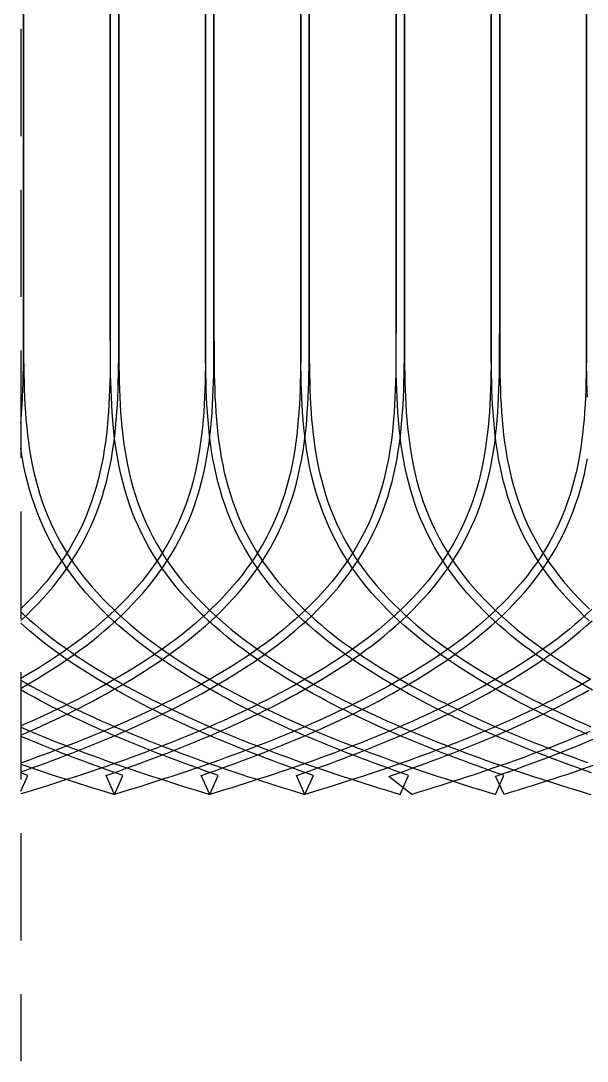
# Model space of a CAD drawing. Header units: metres. Extents: x -2 to 44.3, y -14 to 11.
# Drawn here: x 28.25 to 31.61, y -1.58 to 4.58 of the extents above; entities that cross this region are included whole.
import ezdxf

# ---------------------------------------------------------------- set-up
doc = ezdxf.new("R2010")
doc.units = ezdxf.units.M
doc.header["$LTSCALE"] = 0.05
doc.linetypes.add('DASHED', pattern=[19.05, 12.7, -6.35])
doc.layers.get('0').update_dxf_attribs({"linetype": 'DASHED'})
for name, color, linetype in [('back-layer2', 7, 'Continuous'), ('back-layer3', 7, 'Continuous'), ('front-layer2', 7, 'Continuous')]:
    doc.layers.add(name, color=color, linetype=linetype)

msp = doc.modelspace()

# ---------------------------------------------------------------- linework, layer by layer
msp.add_line((28.2508, 9.2951), (28.2508, -1.58))
msp.add_line((28.2508, 9.2951), (28.2508, -1.58))
at = {"layer": 'back-layer2', "color": 3}
for points in [[(28.2508, 2.1975), (28.2524, 2.215), (28.2559, 2.2605), (28.2588, 2.3058), (28.261, 2.351), (28.2628, 2.396), (28.2642, 2.4409), (28.2652, 2.4856), (28.266, 2.5302), (28.2665, 2.5746), (28.2668, 2.6189), (28.267, 2.6631), (28.267, 2.7071), (28.2671, 2.7511), (28.2671, 2.795), (28.2671, 4.0355), (28.2671, 5.3199)], [(28.7811, 5.3199), (28.7811, 4.0355), (28.7811, 2.795), (28.7811, 2.7511), (28.781, 2.7072), (28.781, 2.6632), (28.7808, 2.6192), (28.7805, 2.5751), (28.78, 2.5309), (28.7793, 2.4866), (28.7782, 2.4423), (28.7769, 2.3978), (28.7751, 2.3533), (28.7728, 2.3086), (28.77, 2.2639), (28.7666, 2.2192), (28.7625, 2.1744), (28.7577, 2.1296), (28.752, 2.0848), (28.7455, 2.0401), (28.738, 1.9955), (28.7294, 1.951), (28.7198, 1.9067), (28.7091, 1.8627), (28.6972, 1.8189), (28.6841, 1.7755), (28.6698, 1.7324), (28.6542, 1.6898), (28.6374, 1.6477), (28.6193, 1.6061), (28.5999, 1.565), (28.5793, 1.5246), (28.5574, 1.4848), (28.5344, 1.4457), (28.5102, 1.4073), (28.4849, 1.3697), (28.4586, 1.3328), (28.4312, 1.2966), (28.4029, 1.2612), (28.3737, 1.2266), (28.3437, 1.1928), (28.3129, 1.1597), (28.2813, 1.1274), (28.2508, 1.0976)], [(28.2508, 1.0289), (28.2837, 1.0598), (28.3167, 1.0921), (28.349, 1.1252), (28.3807, 1.1591), (28.4115, 1.1939), (28.4416, 1.2295), (28.4707, 1.2659), (28.4989, 1.3031), (28.526, 1.3412), (28.5521, 1.3801), (28.5771, 1.4197), (28.6009, 1.4601), (28.6235, 1.5012), (28.6448, 1.543), (28.6648, 1.5854), (28.6835, 1.6284), (28.7009, 1.6719), (28.717, 1.7159), (28.7318, 1.7604), (28.7453, 1.8051), (28.7575, 1.8502), (28.7686, 1.8955), (28.7784, 1.941), (28.7872, 1.9866), (28.7949, 2.0323), (28.8016, 2.0781), (28.8073, 2.1238), (28.8123, 2.1694), (28.8164, 2.215), (28.8199, 2.2605), (28.8228, 2.3058), (28.825, 2.351), (28.8268, 2.396), (28.8282, 2.4409), (28.8292, 2.4856), (28.83, 2.5302), (28.8305, 2.5746), (28.8308, 2.6189), (28.831, 2.6631), (28.831, 2.7071), (28.8311, 2.7511), (28.8311, 2.795), (28.8311, 4.0355), (28.8311, 5.3199)], [(29.3451, 5.3199), (29.3451, 4.0355), (29.3451, 2.795), (29.3451, 2.7511), (29.345, 2.7072), (29.345, 2.6632), (29.3448, 2.6192), (29.3445, 2.5751), (29.344, 2.5309), (29.3433, 2.4866), (29.3422, 2.4423), (29.3409, 2.3978), (29.3391, 2.3533), (29.3368, 2.3086), (29.334, 2.2639), (29.3306, 2.2192), (29.3265, 2.1744), (29.3217, 2.1296), (29.316, 2.0848), (29.3095, 2.0401), (29.302, 1.9955), (29.2934, 1.951), (29.2838, 1.9067), (29.2731, 1.8627), (29.2612, 1.8189), (29.2481, 1.7755), (29.2338, 1.7324), (29.2182, 1.6898), (29.2014, 1.6477), (29.1833, 1.6061), (29.1639, 1.565), (29.1433, 1.5246), (29.1214, 1.4848), (29.0984, 1.4457), (29.0742, 1.4073), (29.0489, 1.3697), (29.0226, 1.3328), (28.9952, 1.2966), (28.9669, 1.2612), (28.9377, 1.2266), (28.9077, 1.1928), (28.8769, 1.1597), (28.8453, 1.1274), (28.8131, 1.0959), (28.7803, 1.0651), (28.7469, 1.035), (28.713, 1.0057), (28.6786, 0.977), (28.6439, 0.9491), (28.6087, 0.9218), (28.5732, 0.8951), (28.5374, 0.8691), (28.5014, 0.8437), (28.465, 0.8189), (28.4285, 0.7946), (28.3918, 0.7709), (28.355, 0.7477), (28.3179, 0.7251), (28.2808, 0.7029), (28.2508, 0.6855)], [(28.2508, 0.6278), (28.2685, 0.6379), (28.3062, 0.6598), (28.3438, 0.6823), (28.3813, 0.7053), (28.4187, 0.7288), (28.4559, 0.7528), (28.493, 0.7774), (28.5299, 0.8026), (28.5665, 0.8284), (28.6029, 0.8549), (28.6391, 0.882), (28.6749, 0.9098), (28.7103, 0.9383), (28.7454, 0.9675), (28.78, 0.9975), (28.8141, 1.0282), (28.8477, 1.0598), (28.8807, 1.0921), (28.913, 1.1252), (28.9447, 1.1591), (28.9755, 1.1939), (29.0056, 1.2295), (29.0347, 1.2659), (29.0629, 1.3031), (29.09, 1.3412), (29.1161, 1.3801), (29.1411, 1.4197), (29.1649, 1.4601), (29.1875, 1.5012), (29.2088, 1.543), (29.2288, 1.5854), (29.2475, 1.6284), (29.2649, 1.6719), (29.281, 1.7159), (29.2958, 1.7604), (29.3093, 1.8051), (29.3215, 1.8502), (29.3326, 1.8955), (29.3424, 1.941), (29.3512, 1.9866), (29.3589, 2.0323), (29.3656, 2.0781), (29.3713, 2.1238), (29.3763, 2.1694), (29.3804, 2.215), (29.3839, 2.2605), (29.3868, 2.3058), (29.389, 2.351), (29.3908, 2.396), (29.3922, 2.4409), (29.3932, 2.4856), (29.394, 2.5302), (29.3945, 2.5746), (29.3948, 2.6189), (29.395, 2.6631), (29.395, 2.7071), (29.3951, 2.7511), (29.3951, 2.795), (29.3951, 4.0355), (29.3951, 5.3199)], [(29.9091, 5.3199), (29.9091, 4.0355), (29.9091, 2.795), (29.9091, 2.7511), (29.909, 2.7072), (29.909, 2.6632), (29.9088, 2.6192), (29.9085, 2.5751), (29.908, 2.5309), (29.9073, 2.4866), (29.9062, 2.4423), (29.9049, 2.3978), (29.9031, 2.3533), (29.9008, 2.3086), (29.898, 2.2639), (29.8946, 2.2192), (29.8905, 2.1744), (29.8857, 2.1296), (29.88, 2.0848), (29.8735, 2.0401), (29.866, 1.9955), (29.8574, 1.951), (29.8478, 1.9067), (29.8371, 1.8627), (29.8252, 1.8189), (29.8121, 1.7755), (29.7978, 1.7324), (29.7822, 1.6898), (29.7654, 1.6477), (29.7473, 1.6061), (29.7279, 1.565), (29.7073, 1.5246), (29.6854, 1.4848), (29.6624, 1.4457), (29.6382, 1.4073), (29.6129, 1.3697), (29.5866, 1.3328), (29.5592, 1.2966), (29.5309, 1.2612), (29.5017, 1.2266), (29.4717, 1.1928), (29.4409, 1.1597), (29.4093, 1.1274), (29.3771, 1.0959), (29.3443, 1.0651), (29.3109, 1.035), (29.277, 1.0057), (29.2426, 0.977), (29.2079, 0.9491), (29.1727, 0.9218), (29.1372, 0.8951), (29.1014, 0.8691), (29.0654, 0.8437), (29.029, 0.8189), (28.9925, 0.7946), (28.9558, 0.7709), (28.919, 0.7477), (28.8819, 0.7251), (28.8448, 0.7029), (28.8075, 0.6812), (28.7702, 0.6599), (28.7327, 0.6391), (28.6952, 0.6187), (28.6576, 0.5987), (28.62, 0.5791), (28.5823, 0.5598), (28.5445, 0.541), (28.5067, 0.5224), (28.4689, 0.5042), (28.431, 0.4862), (28.393, 0.4686), (28.355, 0.4513), (28.3169, 0.4342), (28.2788, 0.4174), (28.2508, 0.4052)], [(28.2508, 0.3508), (28.2604, 0.3549), (28.2989, 0.3716), (28.3373, 0.3885), (28.3756, 0.4057), (28.4139, 0.4232), (28.4522, 0.441), (28.4904, 0.459), (28.5286, 0.4774), (28.5667, 0.4962), (28.6048, 0.5152), (28.6429, 0.5347), (28.6809, 0.5545), (28.7189, 0.5747), (28.7568, 0.5953), (28.7947, 0.6164), (28.8325, 0.6379), (28.8702, 0.6598), (28.9078, 0.6823), (28.9453, 0.7053), (28.9827, 0.7288), (29.0199, 0.7528), (29.057, 0.7774), (29.0939, 0.8026), (29.1305, 0.8284), (29.1669, 0.8549), (29.2031, 0.882), (29.2389, 0.9098), (29.2743, 0.9383), (29.3094, 0.9675), (29.344, 0.9975), (29.3781, 1.0282), (29.4117, 1.0598), (29.4447, 1.0921), (29.477, 1.1252), (29.5087, 1.1591), (29.5395, 1.1939), (29.5696, 1.2295), (29.5987, 1.2659), (29.6269, 1.3031), (29.654, 1.3412), (29.6801, 1.3801), (29.7051, 1.4197), (29.7289, 1.4601), (29.7515, 1.5012), (29.7728, 1.543), (29.7928, 1.5854), (29.8115, 1.6284), (29.8289, 1.6719), (29.845, 1.7159), (29.8598, 1.7604), (29.8733, 1.8051), (29.8855, 1.8502), (29.8966, 1.8955), (29.9064, 1.941), (29.9152, 1.9866), (29.9229, 2.0323), (29.9296, 2.0781), (29.9353, 2.1238), (29.9403, 2.1694), (29.9444, 2.215), (29.9479, 2.2605), (29.9508, 2.3058), (29.953, 2.351), (29.9548, 2.396), (29.9562, 2.4409), (29.9572, 2.4856), (29.958, 2.5302), (29.9585, 2.5746), (29.9588, 2.6189), (29.959, 2.6631), (29.959, 2.7071), (29.9591, 2.7511), (29.9591, 2.795), (29.9591, 4.0355), (29.9591, 5.3199)], [(30.4731, 5.3199), (30.4731, 4.0355), (30.4731, 2.795), (30.4731, 2.7511), (30.473, 2.7072), (30.473, 2.6632), (30.4728, 2.6192), (30.4725, 2.5751), (30.472, 2.5309), (30.4713, 2.4866), (30.4702, 2.4423), (30.4689, 2.3978), (30.4671, 2.3533), (30.4648, 2.3086), (30.462, 2.2639), (30.4586, 2.2192), (30.4545, 2.1744), (30.4497, 2.1296), (30.444, 2.0848), (30.4375, 2.0401), (30.43, 1.9955), (30.4214, 1.951), (30.4118, 1.9067), (30.4011, 1.8627), (30.3892, 1.8189), (30.3761, 1.7755), (30.3618, 1.7324), (30.3462, 1.6898), (30.3294, 1.6477), (30.3113, 1.6061), (30.2919, 1.565), (30.2713, 1.5246), (30.2494, 1.4848), (30.2264, 1.4457), (30.2022, 1.4073), (30.1769, 1.3697), (30.1506, 1.3328), (30.1232, 1.2966), (30.0949, 1.2612), (30.0657, 1.2266), (30.0357, 1.1928), (30.0049, 1.1597), (29.9733, 1.1274), (29.9411, 1.0959), (29.9083, 1.0651), (29.8749, 1.035), (29.841, 1.0057), (29.8066, 0.977), (29.7719, 0.9491), (29.7367, 0.9218), (29.7012, 0.8951), (29.6654, 0.8691), (29.6294, 0.8437), (29.593, 0.8189), (29.5565, 0.7946), (29.5198, 0.7709), (29.483, 0.7477), (29.4459, 0.7251), (29.4088, 0.7029), (29.3715, 0.6812), (29.3342, 0.6599), (29.2967, 0.6391), (29.2592, 0.6187), (29.2216, 0.5987), (29.184, 0.5791), (29.1463, 0.5598), (29.1085, 0.541), (29.0707, 0.5224), (29.0329, 0.5042), (28.995, 0.4862), (28.957, 0.4686), (28.919, 0.4513), (28.8809, 0.4342), (28.8428, 0.4174), (28.8047, 0.4008), (28.7664, 0.3845), (28.7281, 0.3684), (28.6898, 0.3525), (28.6513, 0.3368), (28.6128, 0.3213), (28.5741, 0.306), (28.5354, 0.2909), (28.4965, 0.2759), (28.4576, 0.2611), (28.4185, 0.2465), (28.3792, 0.232), (28.3398, 0.2176), (28.3003, 0.2034), (28.2605, 0.1892), (28.2508, 0.1858)], [(28.2508, 0.1329), (28.2772, 0.1421), (28.3171, 0.1563), (28.3569, 0.1706), (28.3965, 0.1851), (28.4359, 0.1996), (28.4752, 0.2144), (28.5144, 0.2292), (28.5535, 0.2443), (28.5924, 0.2595), (28.6313, 0.2749), (28.6701, 0.2905), (28.7088, 0.3063), (28.7474, 0.3222), (28.786, 0.3385), (28.8244, 0.3549), (28.8629, 0.3716), (28.9013, 0.3885), (28.9396, 0.4057), (28.9779, 0.4232), (29.0162, 0.441), (29.0544, 0.459), (29.0926, 0.4774), (29.1307, 0.4962), (29.1688, 0.5152), (29.2069, 0.5347), (29.2449, 0.5545), (29.2829, 0.5747), (29.3208, 0.5953), (29.3587, 0.6164), (29.3965, 0.6379), (29.4342, 0.6598), (29.4718, 0.6823), (29.5093, 0.7053), (29.5467, 0.7288), (29.5839, 0.7528), (29.621, 0.7774), (29.6579, 0.8026), (29.6945, 0.8284), (29.7309, 0.8549), (29.7671, 0.882), (29.8029, 0.9098), (29.8383, 0.9383), (29.8734, 0.9675), (29.908, 0.9975), (29.9421, 1.0282), (29.9757, 1.0598), (30.0087, 1.0921), (30.041, 1.1252), (30.0727, 1.1591), (30.1035, 1.1939), (30.1336, 1.2295), (30.1627, 1.2659), (30.1909, 1.3031), (30.218, 1.3412), (30.2441, 1.3801), (30.2691, 1.4197), (30.2929, 1.4601), (30.3155, 1.5012), (30.3368, 1.543), (30.3568, 1.5854), (30.3755, 1.6284), (30.3929, 1.6719), (30.409, 1.7159), (30.4238, 1.7604), (30.4373, 1.8051), (30.4495, 1.8502), (30.4606, 1.8955), (30.4704, 1.941), (30.4792, 1.9866), (30.4869, 2.0323), (30.4936, 2.0781), (30.4993, 2.1238), (30.5043, 2.1694), (30.5084, 2.215), (30.5119, 2.2605), (30.5148, 2.3058), (30.517, 2.351), (30.5188, 2.396), (30.5202, 2.4409), (30.5212, 2.4856), (30.522, 2.5302), (30.5225, 2.5746), (30.5228, 2.6189), (30.523, 2.6631), (30.523, 2.7071), (30.5231, 2.7511), (30.5231, 2.795), (30.5231, 4.0355), (30.5231, 5.3199)], [(31.0371, 5.3199), (31.0371, 4.0355), (31.0371, 2.795), (31.0371, 2.7511), (31.037, 2.7072), (31.037, 2.6632), (31.0368, 2.6192), (31.0365, 2.5751), (31.036, 2.5309), (31.0353, 2.4866), (31.0342, 2.4423), (31.0329, 2.3978), (31.0311, 2.3533), (31.0288, 2.3086), (31.026, 2.2639), (31.0226, 2.2192), (31.0185, 2.1744), (31.0137, 2.1296), (31.008, 2.0848), (31.0015, 2.0401), (30.994, 1.9955), (30.9854, 1.951), (30.9758, 1.9067), (30.9651, 1.8627), (30.9532, 1.8189), (30.9401, 1.7755), (30.9258, 1.7324), (30.9102, 1.6898), (30.8934, 1.6477), (30.8753, 1.6061), (30.8559, 1.565), (30.8353, 1.5246), (30.8134, 1.4848), (30.7904, 1.4457), (30.7662, 1.4073), (30.7409, 1.3697), (30.7146, 1.3328), (30.6872, 1.2966), (30.6589, 1.2612), (30.6297, 1.2266), (30.5997, 1.1928), (30.5689, 1.1597), (30.5373, 1.1274), (30.5051, 1.0959), (30.4723, 1.0651), (30.4389, 1.035), (30.405, 1.0057), (30.3706, 0.977), (30.3359, 0.9491), (30.3007, 0.9218), (30.2652, 0.8951), (30.2294, 0.8691), (30.1934, 0.8437), (30.157, 0.8189), (30.1205, 0.7946), (30.0838, 0.7709), (30.047, 0.7477), (30.0099, 0.7251), (29.9728, 0.7029), (29.9355, 0.6812), (29.8982, 0.6599), (29.8607, 0.6391), (29.8232, 0.6187), (29.7856, 0.5987), (29.748, 0.5791), (29.7103, 0.5598), (29.6725, 0.541), (29.6347, 0.5224), (29.5969, 0.5042), (29.559, 0.4862), (29.521, 0.4686), (29.483, 0.4513), (29.4449, 0.4342), (29.4068, 0.4174), (29.3687, 0.4008), (29.3304, 0.3845), (29.2921, 0.3684), (29.2538, 0.3525), (29.2153, 0.3368), (29.1768, 0.3213), (29.1381, 0.306), (29.0994, 0.2909), (29.0605, 0.2759), (29.0216, 0.2611), (28.9825, 0.2465), (28.9432, 0.232), (28.9038, 0.2176), (28.8643, 0.2034), (28.8245, 0.1892), (28.7846, 0.1752), (28.7445, 0.1613), (28.7041, 0.1475), (28.6636, 0.1338), (28.6227, 0.1201), (28.5817, 0.1065), (28.5404, 0.0931), (28.4987, 0.0796), (28.4568, 0.0662), (28.4146, 0.0529), (28.372, 0.0396), (28.3291, 0.0264), (28.2858, 0.0132), (28.2508, 0.0027)], [(28.7561, 0.1124), (28.7608, 0.114), (28.8011, 0.128), (28.8412, 0.1421), (28.8811, 0.1563), (28.9209, 0.1706), (28.9605, 0.1851), (28.9999, 0.1996), (29.0392, 0.2144), (29.0784, 0.2292), (29.1175, 0.2443), (29.1564, 0.2595), (29.1953, 0.2749), (29.2341, 0.2905), (29.2728, 0.3063), (29.3114, 0.3222), (29.35, 0.3385), (29.3884, 0.3549), (29.4269, 0.3716), (29.4653, 0.3885), (29.5036, 0.4057), (29.5419, 0.4232), (29.5802, 0.441), (29.6184, 0.459), (29.6566, 0.4774), (29.6947, 0.4962), (29.7328, 0.5152), (29.7709, 0.5347), (29.8089, 0.5545), (29.8469, 0.5747), (29.8848, 0.5953), (29.9227, 0.6164), (29.9605, 0.6379), (29.9982, 0.6598), (30.0358, 0.6823), (30.0733, 0.7053), (30.1107, 0.7288), (30.1479, 0.7528), (30.185, 0.7774), (30.2219, 0.8026), (30.2585, 0.8284), (30.2949, 0.8549), (30.3311, 0.882), (30.3669, 0.9098), (30.4023, 0.9383), (30.4374, 0.9675), (30.472, 0.9975), (30.5061, 1.0282), (30.5397, 1.0598), (30.5727, 1.0921), (30.605, 1.1252), (30.6367, 1.1591), (30.6675, 1.1939), (30.6976, 1.2295), (30.7267, 1.2659), (30.7549, 1.3031), (30.782, 1.3412), (30.8081, 1.3801), (30.8331, 1.4197), (30.8569, 1.4601), (30.8795, 1.5012), (30.9008, 1.543), (30.9208, 1.5854), (30.9395, 1.6284), (30.9569, 1.6719), (30.973, 1.7159), (30.9878, 1.7604), (31.0013, 1.8051), (31.0135, 1.8502), (31.0246, 1.8955), (31.0344, 1.941), (31.0432, 1.9866), (31.0509, 2.0323), (31.0576, 2.0781), (31.0633, 2.1238), (31.0683, 2.1694), (31.0724, 2.215), (31.0759, 2.2605), (31.0788, 2.3058), (31.081, 2.351), (31.0828, 2.396), (31.0842, 2.4409), (31.0852, 2.4856), (31.086, 2.5302), (31.0865, 2.5746), (31.0868, 2.6189), (31.087, 2.6631), (31.087, 2.7071), (31.0871, 2.7511), (31.0871, 2.795), (31.0871, 4.0355), (31.0871, 5.3199)], [(31.6011, 5.3199), (31.6011, 4.0355), (31.6011, 2.795), (31.6011, 2.7511), (31.601, 2.7072), (31.601, 2.6632), (31.6008, 2.6192), (31.6005, 2.5751), (31.6, 2.5309), (31.5993, 2.4866), (31.5982, 2.4423), (31.5969, 2.3978), (31.5951, 2.3533), (31.5928, 2.3086), (31.59, 2.2639), (31.5866, 2.2192), (31.5825, 2.1744), (31.5777, 2.1296), (31.572, 2.0848), (31.5655, 2.0401), (31.558, 1.9955), (31.5494, 1.951), (31.5398, 1.9067), (31.5291, 1.8627), (31.5172, 1.8189), (31.5041, 1.7755), (31.4898, 1.7324), (31.4742, 1.6898), (31.4574, 1.6477), (31.4393, 1.6061), (31.4199, 1.565), (31.3993, 1.5246), (31.3774, 1.4848), (31.3544, 1.4457), (31.3302, 1.4073), (31.3049, 1.3697), (31.2786, 1.3328), (31.2512, 1.2966), (31.2229, 1.2612), (31.1937, 1.2266), (31.1637, 1.1928), (31.1329, 1.1597), (31.1013, 1.1274), (31.0691, 1.0959), (31.0363, 1.0651), (31.0029, 1.035), (30.969, 1.0057), (30.9346, 0.977), (30.8999, 0.9491), (30.8647, 0.9218), (30.8292, 0.8951), (30.7934, 0.8691), (30.7574, 0.8437), (30.721, 0.8189), (30.6845, 0.7946), (30.6478, 0.7709), (30.611, 0.7477), (30.5739, 0.7251), (30.5368, 0.7029), (30.4995, 0.6812), (30.4622, 0.6599), (30.4247, 0.6391), (30.3872, 0.6187), (30.3496, 0.5987), (30.312, 0.5791), (30.2743, 0.5598), (30.2365, 0.541), (30.1987, 0.5224), (30.1609, 0.5042), (30.123, 0.4862), (30.085, 0.4686), (30.047, 0.4513), (30.0089, 0.4342), (29.9708, 0.4174), (29.9327, 0.4008), (29.8944, 0.3845), (29.8561, 0.3684), (29.8178, 0.3525), (29.7793, 0.3368), (29.7408, 0.3213), (29.7021, 0.306), (29.6634, 0.2909), (29.6245, 0.2759), (29.5856, 0.2611), (29.5465, 0.2465), (29.5072, 0.232), (29.4678, 0.2176), (29.4283, 0.2034), (29.3885, 0.1892), (29.3486, 0.1752), (29.3085, 0.1613), (29.2681, 0.1475), (29.2276, 0.1338), (29.1867, 0.1201), (29.1457, 0.1065), (29.1044, 0.0931), (29.0627, 0.0796), (29.0208, 0.0662), (28.9786, 0.0529), (28.936, 0.0396), (28.8931, 0.0264), (28.8498, 0.0132), (28.8061, 0), (28.7561, 0.1124)], [(29.3201, 0.1124), (29.3248, 0.114), (29.3651, 0.128), (29.4052, 0.1421), (29.4451, 0.1563), (29.4849, 0.1706), (29.5245, 0.1851), (29.5639, 0.1996), (29.6032, 0.2144), (29.6424, 0.2292), (29.6815, 0.2443), (29.7204, 0.2595), (29.7593, 0.2749), (29.7981, 0.2905), (29.8368, 0.3063), (29.8754, 0.3222), (29.914, 0.3385), (29.9524, 0.3549), (29.9909, 0.3716), (30.0293, 0.3885), (30.0676, 0.4057), (30.1059, 0.4232), (30.1442, 0.441), (30.1824, 0.459), (30.2206, 0.4774), (30.2587, 0.4962), (30.2968, 0.5152), (30.3349, 0.5347), (30.3729, 0.5545), (30.4109, 0.5747), (30.4488, 0.5953), (30.4867, 0.6164), (30.5245, 0.6379), (30.5622, 0.6598), (30.5998, 0.6823), (30.6373, 0.7053), (30.6747, 0.7288), (30.7119, 0.7528), (30.749, 0.7774), (30.7859, 0.8026), (30.8225, 0.8284), (30.8589, 0.8549), (30.8951, 0.882), (30.9309, 0.9098), (30.9663, 0.9383), (31.0014, 0.9675), (31.036, 0.9975), (31.0701, 1.0282), (31.1037, 1.0598), (31.1367, 1.0921), (31.169, 1.1252), (31.2007, 1.1591), (31.2315, 1.1939), (31.2616, 1.2295), (31.2907, 1.2659), (31.3189, 1.3031), (31.346, 1.3412), (31.3721, 1.3801), (31.3971, 1.4197), (31.4209, 1.4601), (31.4435, 1.5012), (31.4648, 1.543), (31.4848, 1.5854), (31.5035, 1.6284), (31.5209, 1.6719), (31.537, 1.7159), (31.5518, 1.7604), (31.5653, 1.8051), (31.5775, 1.8502), (31.5886, 1.8955), (31.5984, 1.941), (31.6072, 1.9866)], [(31.6331, 1.0959), (31.6003, 1.0651), (31.5669, 1.035), (31.533, 1.0057), (31.4986, 0.977), (31.4639, 0.9491), (31.4287, 0.9218), (31.3932, 0.8951), (31.3574, 0.8691), (31.3214, 0.8437), (31.285, 0.8189), (31.2485, 0.7946), (31.2118, 0.7709), (31.175, 0.7477), (31.1379, 0.7251), (31.1008, 0.7029), (31.0635, 0.6812), (31.0262, 0.6599), (30.9887, 0.6391), (30.9512, 0.6187), (30.9136, 0.5987), (30.876, 0.5791), (30.8383, 0.5598), (30.8005, 0.541), (30.7627, 0.5224), (30.7249, 0.5042), (30.687, 0.4862), (30.649, 0.4686), (30.611, 0.4513), (30.5729, 0.4342), (30.5348, 0.4174), (30.4967, 0.4008), (30.4584, 0.3845), (30.4201, 0.3684), (30.3818, 0.3525), (30.3433, 0.3368), (30.3048, 0.3213), (30.2661, 0.306), (30.2274, 0.2909), (30.1885, 0.2759), (30.1496, 0.2611), (30.1105, 0.2465), (30.0712, 0.232), (30.0318, 0.2176), (29.9923, 0.2034), (29.9525, 0.1892), (29.9126, 0.1752), (29.8725, 0.1613), (29.8321, 0.1475), (29.7916, 0.1338), (29.7507, 0.1201), (29.7097, 0.1065), (29.6684, 0.0931), (29.6267, 0.0796), (29.5848, 0.0662), (29.5426, 0.0529), (29.5, 0.0396), (29.4571, 0.0264), (29.4138, 0.0132), (29.3701, 0), (29.3201, 0.1124)], [(29.8841, 0.1124), (29.8888, 0.114), (29.9291, 0.128), (29.9692, 0.1421), (30.0091, 0.1563), (30.0489, 0.1706), (30.0885, 0.1851), (30.1279, 0.1996), (30.1672, 0.2144), (30.2064, 0.2292), (30.2455, 0.2443), (30.2844, 0.2595), (30.3233, 0.2749), (30.3621, 0.2905), (30.4008, 0.3063), (30.4394, 0.3222), (30.478, 0.3385), (30.5164, 0.3549), (30.5549, 0.3716), (30.5933, 0.3885), (30.6316, 0.4057), (30.6699, 0.4232), (30.7082, 0.441), (30.7464, 0.459), (30.7846, 0.4774), (30.8227, 0.4962), (30.8608, 0.5152), (30.8989, 0.5347), (30.9369, 0.5545), (30.9749, 0.5747), (31.0128, 0.5953), (31.0507, 0.6164), (31.0885, 0.6379), (31.1262, 0.6598), (31.1638, 0.6823), (31.2013, 0.7053), (31.2387, 0.7288), (31.2759, 0.7528), (31.313, 0.7774), (31.3499, 0.8026), (31.3865, 0.8284), (31.4229, 0.8549), (31.4591, 0.882), (31.4949, 0.9098), (31.5303, 0.9383), (31.5654, 0.9675), (31.6, 0.9975), (31.6341, 1.0282)], [(31.6275, 0.6812), (31.5902, 0.6599), (31.5527, 0.6391), (31.5152, 0.6187), (31.4776, 0.5987), (31.44, 0.5791), (31.4023, 0.5598), (31.3645, 0.541), (31.3267, 0.5224), (31.2889, 0.5042), (31.251, 0.4862), (31.213, 0.4686), (31.175, 0.4513), (31.1369, 0.4342), (31.0988, 0.4174), (31.0607, 0.4008), (31.0224, 0.3845), (30.9841, 0.3684), (30.9458, 0.3525), (30.9073, 0.3368), (30.8688, 0.3213), (30.8301, 0.306), (30.7914, 0.2909), (30.7525, 0.2759), (30.7136, 0.2611), (30.6745, 0.2465), (30.6352, 0.232), (30.5958, 0.2176), (30.5563, 0.2034), (30.5165, 0.1892), (30.4766, 0.1752), (30.4365, 0.1613), (30.3961, 0.1475), (30.3556, 0.1338), (30.3147, 0.1201), (30.2737, 0.1065), (30.2324, 0.0931), (30.1907, 0.0796), (30.1488, 0.0662), (30.1066, 0.0529), (30.064, 0.0396), (30.0211, 0.0264), (29.9778, 0.0132), (29.9341, 0), (29.8841, 0.1124)]]:
    msp.add_lwpolyline(points, dxfattribs=at)
at = {"layer": 'back-layer3', "color": 8}
for points in [[(30.4311, 0.1066), (30.4528, 0.114), (30.4931, 0.128), (30.5332, 0.1421), (30.5731, 0.1563), (30.6129, 0.1706), (30.6525, 0.1851), (30.6919, 0.1996), (30.7312, 0.2144), (30.7704, 0.2292), (30.8095, 0.2443), (30.8484, 0.2595), (30.8873, 0.2749), (30.9261, 0.2905), (30.9648, 0.3063), (31.0034, 0.3222), (31.042, 0.3385), (31.0804, 0.3549), (31.1189, 0.3716), (31.1573, 0.3885), (31.1956, 0.4057), (31.2339, 0.4232), (31.2722, 0.441), (31.3104, 0.459), (31.3486, 0.4774), (31.3867, 0.4962), (31.4248, 0.5152), (31.4629, 0.5347), (31.5009, 0.5545), (31.5389, 0.5747), (31.5768, 0.5953), (31.6147, 0.6164)], [(31.6213, 0.3728), (31.5842, 0.3572), (31.547, 0.3418), (31.5097, 0.3266), (31.4723, 0.3116), (31.4349, 0.2967), (31.3973, 0.2821), (31.3596, 0.2676), (31.3218, 0.2532), (31.2839, 0.239), (31.2459, 0.2249), (31.2077, 0.211), (31.1693, 0.1972), (31.1308, 0.1835), (31.092, 0.1699), (31.0531, 0.1564), (31.014, 0.143), (30.9747, 0.1297), (30.9351, 0.1165), (30.8953, 0.1033), (30.8552, 0.0902), (30.8149, 0.0772), (30.7742, 0.0642), (30.7333, 0.0513), (30.692, 0.0384), (30.6504, 0.0256), (30.6084, 0.0128), (30.566, 0), (30.4311, 0.1066)], [(31.063, 0.1069), (31.0694, 0.1091), (31.1085, 0.1227), (31.1474, 0.1363), (31.1861, 0.1501), (31.2247, 0.164), (31.2631, 0.178), (31.3014, 0.1921), (31.3395, 0.2064), (31.3775, 0.2209), (31.4154, 0.2354), (31.4532, 0.2502), (31.4908, 0.2651), (31.5284, 0.2802), (31.566, 0.2955), (31.6034, 0.3111), (31.6408, 0.3268)], [(31.639, 0.1699), (31.6001, 0.1564), (31.561, 0.143), (31.5217, 0.1297), (31.4821, 0.1165), (31.4423, 0.1033), (31.4022, 0.0902), (31.3619, 0.0772), (31.3212, 0.0642), (31.2803, 0.0513), (31.239, 0.0384), (31.1974, 0.0256), (31.1554, 0.0128), (31.113, 0), (31.063, 0.1069)]]:
    msp.add_lwpolyline(points, dxfattribs=at)
at = {"layer": 'front-layer2', "color": 3}
for points in [[(28.2671, 5.276), (28.2671, 4.0355), (28.2671, 2.7511), (28.2671, 2.7072), (28.2672, 2.6632), (28.2673, 2.6192), (28.2676, 2.5751), (28.2681, 2.5309), (28.2689, 2.4866), (28.2699, 2.4423), (28.2712, 2.3978), (28.273, 2.3533), (28.2753, 2.3086), (28.2781, 2.2639), (28.2815, 2.2192), (28.2856, 2.1744), (28.2904, 2.1296), (28.2961, 2.0848), (28.3027, 2.0401), (28.3102, 1.9955), (28.3187, 1.951), (28.3283, 1.9067), (28.339, 1.8627), (28.3509, 1.8189), (28.364, 1.7755), (28.3783, 1.7324), (28.3939, 1.6898), (28.4107, 1.6477), (28.4289, 1.6061), (28.4482, 1.565), (28.4689, 1.5246), (28.4907, 1.4848), (28.5137, 1.4457), (28.5379, 1.4073), (28.5632, 1.3697), (28.5895, 1.3328), (28.6169, 1.2966), (28.6452, 1.2612), (28.6744, 1.2266), (28.7044, 1.1928), (28.7353, 1.1597), (28.7668, 1.1274), (28.799, 1.0959), (28.8318, 1.0651), (28.8652, 1.035), (28.8991, 1.0057), (28.9335, 0.977), (28.9682, 0.9491), (29.0034, 0.9218), (29.0389, 0.8951), (29.0747, 0.8691), (29.1108, 0.8437), (29.1471, 0.8189), (29.1836, 0.7946), (29.2203, 0.7709), (29.2572, 0.7477), (29.2942, 0.7251), (29.3313, 0.7029), (29.3686, 0.6812), (29.4059, 0.6599), (29.4434, 0.6391), (29.4809, 0.6187), (29.5185, 0.5987), (29.5561, 0.5791), (29.5938, 0.5598), (29.6316, 0.541), (29.6694, 0.5224), (29.7073, 0.5042), (29.7452, 0.4862), (29.7831, 0.4686), (29.8211, 0.4513), (29.8592, 0.4342), (29.8973, 0.4174), (29.9354, 0.4008), (29.9737, 0.3845), (30.012, 0.3684), (30.0503, 0.3525), (30.0888, 0.3368), (30.1273, 0.3213), (30.166, 0.306), (30.2047, 0.2909), (30.2436, 0.2759), (30.2825, 0.2611), (30.3216, 0.2465), (30.3609, 0.232), (30.4003, 0.2176), (30.4399, 0.2034), (30.4796, 0.1892), (30.5195, 0.1752), (30.5597, 0.1613), (30.6, 0.1475), (30.6406, 0.1338), (30.6814, 0.1201), (30.7224, 0.1065), (30.7638, 0.0931), (30.8054, 0.0796), (30.8473, 0.0662), (30.8895, 0.0529), (30.9321, 0.0396), (30.975, 0.0264), (31.0184, 0.0132), (31.0621, 0), (31.1121, 0.1124), (31.1074, 0.114), (31.0671, 0.128), (31.0269, 0.1421), (30.987, 0.1563), (30.9473, 0.1706), (30.9077, 0.1851), (30.8682, 0.1996), (30.8289, 0.2144), (30.7897, 0.2292), (30.7506, 0.2443), (30.7117, 0.2595), (30.6728, 0.2749), (30.634, 0.2905), (30.5953, 0.3063), (30.5567, 0.3222), (30.5182, 0.3385), (30.4797, 0.3549), (30.4412, 0.3716), (30.4028, 0.3885), (30.3645, 0.4057), (30.3262, 0.4232), (30.2879, 0.441), (30.2497, 0.459), (30.2115, 0.4774), (30.1734, 0.4962), (30.1353, 0.5152), (30.0972, 0.5347), (30.0592, 0.5545), (30.0212, 0.5747), (29.9833, 0.5953), (29.9454, 0.6164), (29.9076, 0.6379), (29.8699, 0.6598), (29.8323, 0.6823), (29.7948, 0.7053), (29.7574, 0.7288), (29.7202, 0.7528), (29.6831, 0.7774), (29.6462, 0.8026), (29.6096, 0.8284), (29.5732, 0.8549), (29.5371, 0.882), (29.5013, 0.9098), (29.4658, 0.9383), (29.4307, 0.9675), (29.3961, 0.9975), (29.362, 1.0282), (29.3284, 1.0598), (29.2954, 1.0921), (29.2631, 1.1252), (29.2315, 1.1591), (29.2006, 1.1939), (29.1706, 1.2295), (29.1414, 1.2659), (29.1132, 1.3031), (29.0861, 1.3412), (29.06, 1.3801), (29.035, 1.4197), (29.0112, 1.4601), (28.9887, 1.5012), (28.9673, 1.543), (28.9473, 1.5854), (28.9286, 1.6284), (28.9112, 1.6719), (28.8951, 1.7159), (28.8803, 1.7604), (28.8668, 1.8051), (28.8546, 1.8502), (28.8435, 1.8955), (28.8337, 1.941), (28.8249, 1.9866), (28.8173, 2.0323), (28.8106, 2.0781), (28.8048, 2.1238), (28.7998, 2.1694), (28.7957, 2.215), (28.7922, 2.2605), (28.7894, 2.3058), (28.7871, 2.351), (28.7853, 2.396), (28.7839, 2.4409), (28.7829, 2.4856), (28.7821, 2.5302), (28.7816, 2.5746), (28.7813, 2.6189), (28.7812, 2.6631), (28.7811, 2.7071), (28.7811, 2.7511), (28.7811, 4.0355), (28.7811, 5.276)], [(28.8311, 5.276), (28.8311, 4.0355), (28.8311, 2.7511), (28.8311, 2.7072), (28.8312, 2.6632), (28.8313, 2.6192), (28.8316, 2.5751), (28.8321, 2.5309), (28.8329, 2.4866), (28.8339, 2.4423), (28.8352, 2.3978), (28.837, 2.3533), (28.8393, 2.3086), (28.8421, 2.2639), (28.8455, 2.2192), (28.8496, 2.1744), (28.8544, 2.1296), (28.8601, 2.0848), (28.8667, 2.0401), (28.8742, 1.9955), (28.8827, 1.951), (28.8923, 1.9067), (28.903, 1.8627), (28.9149, 1.8189), (28.928, 1.7755), (28.9423, 1.7324), (28.9579, 1.6898), (28.9747, 1.6477), (28.9929, 1.6061), (29.0122, 1.565), (29.0329, 1.5246), (29.0547, 1.4848), (29.0777, 1.4457), (29.1019, 1.4073), (29.1272, 1.3697), (29.1535, 1.3328), (29.1809, 1.2966), (29.2092, 1.2612), (29.2384, 1.2266), (29.2684, 1.1928), (29.2993, 1.1597), (29.3308, 1.1274), (29.363, 1.0959), (29.3958, 1.0651), (29.4292, 1.035), (29.4631, 1.0057), (29.4975, 0.977), (29.5322, 0.9491), (29.5674, 0.9218), (29.6029, 0.8951), (29.6387, 0.8691), (29.6748, 0.8437), (29.7111, 0.8189), (29.7476, 0.7946), (29.7843, 0.7709), (29.8212, 0.7477), (29.8582, 0.7251), (29.8953, 0.7029), (29.9326, 0.6812), (29.9699, 0.6599), (30.0074, 0.6391), (30.0449, 0.6187), (30.0825, 0.5987), (30.1201, 0.5791), (30.1578, 0.5598), (30.1956, 0.541), (30.2334, 0.5224), (30.2713, 0.5042), (30.3092, 0.4862), (30.3471, 0.4686), (30.3851, 0.4513), (30.4232, 0.4342), (30.4613, 0.4174), (30.4994, 0.4008), (30.5377, 0.3845), (30.576, 0.3684), (30.6143, 0.3525), (30.6528, 0.3368), (30.6913, 0.3213), (30.73, 0.306), (30.7687, 0.2909), (30.8076, 0.2759), (30.8465, 0.2611), (30.8856, 0.2465), (30.9249, 0.232), (30.9643, 0.2176), (31.0039, 0.2034), (31.0436, 0.1892), (31.0835, 0.1752), (31.1237, 0.1613), (31.164, 0.1475), (31.2046, 0.1338), (31.2454, 0.1201), (31.2864, 0.1065), (31.3278, 0.0931), (31.3694, 0.0796), (31.4113, 0.0662), (31.4535, 0.0529), (31.4961, 0.0396), (31.539, 0.0264), (31.5824, 0.0132), (31.6261, 0)], [(31.6311, 0.128), (31.5909, 0.1421), (31.551, 0.1563), (31.5113, 0.1706), (31.4717, 0.1851), (31.4322, 0.1996), (31.3929, 0.2144), (31.3537, 0.2292), (31.3146, 0.2443), (31.2757, 0.2595), (31.2368, 0.2749), (31.198, 0.2905), (31.1593, 0.3063), (31.1207, 0.3222), (31.0822, 0.3385), (31.0437, 0.3549), (31.0052, 0.3716), (30.9668, 0.3885), (30.9285, 0.4057), (30.8902, 0.4232), (30.8519, 0.441), (30.8137, 0.459), (30.7755, 0.4774), (30.7374, 0.4962), (30.6993, 0.5152), (30.6612, 0.5347), (30.6232, 0.5545), (30.5852, 0.5747), (30.5473, 0.5953), (30.5094, 0.6164), (30.4716, 0.6379), (30.4339, 0.6598), (30.3963, 0.6823), (30.3588, 0.7053), (30.3214, 0.7288), (30.2842, 0.7528), (30.2471, 0.7774), (30.2102, 0.8026), (30.1736, 0.8284), (30.1372, 0.8549), (30.1011, 0.882), (30.0653, 0.9098), (30.0298, 0.9383), (29.9947, 0.9675), (29.9601, 0.9975), (29.926, 1.0282), (29.8924, 1.0598), (29.8594, 1.0921), (29.8271, 1.1252), (29.7955, 1.1591), (29.7646, 1.1939), (29.7346, 1.2295), (29.7054, 1.2659), (29.6772, 1.3031), (29.6501, 1.3412), (29.624, 1.3801), (29.599, 1.4197), (29.5752, 1.4601), (29.5527, 1.5012), (29.5313, 1.543), (29.5113, 1.5854), (29.4926, 1.6284), (29.4752, 1.6719), (29.4591, 1.7159), (29.4443, 1.7604), (29.4308, 1.8051), (29.4186, 1.8502), (29.4075, 1.8955), (29.3977, 1.941), (29.3889, 1.9866), (29.3813, 2.0323), (29.3746, 2.0781), (29.3688, 2.1238), (29.3638, 2.1694), (29.3597, 2.215), (29.3562, 2.2605), (29.3534, 2.3058), (29.3511, 2.351), (29.3493, 2.396), (29.3479, 2.4409), (29.3469, 2.4856), (29.3461, 2.5302), (29.3456, 2.5746), (29.3453, 2.6189), (29.3452, 2.6631), (29.3451, 2.7071), (29.3451, 2.7511), (29.3451, 4.0355), (29.3451, 5.276)], [(29.3951, 5.276), (29.3951, 4.0355), (29.3951, 2.7511), (29.3951, 2.7072), (29.3952, 2.6632), (29.3953, 2.6192), (29.3956, 2.5751), (29.3961, 2.5309), (29.3969, 2.4866), (29.3979, 2.4423), (29.3992, 2.3978), (29.401, 2.3533), (29.4033, 2.3086), (29.4061, 2.2639), (29.4095, 2.2192), (29.4136, 2.1744), (29.4184, 2.1296), (29.4241, 2.0848), (29.4307, 2.0401), (29.4382, 1.9955), (29.4467, 1.951), (29.4563, 1.9067), (29.467, 1.8627), (29.4789, 1.8189), (29.492, 1.7755), (29.5063, 1.7324), (29.5219, 1.6898), (29.5387, 1.6477), (29.5569, 1.6061), (29.5762, 1.565), (29.5969, 1.5246), (29.6187, 1.4848), (29.6417, 1.4457), (29.6659, 1.4073), (29.6912, 1.3697), (29.7175, 1.3328), (29.7449, 1.2966), (29.7732, 1.2612), (29.8024, 1.2266), (29.8324, 1.1928), (29.8633, 1.1597), (29.8948, 1.1274), (29.927, 1.0959), (29.9598, 1.0651), (29.9932, 1.035), (30.0271, 1.0057), (30.0615, 0.977), (30.0962, 0.9491), (30.1314, 0.9218), (30.1669, 0.8951), (30.2027, 0.8691), (30.2388, 0.8437), (30.2751, 0.8189), (30.3116, 0.7946), (30.3483, 0.7709), (30.3852, 0.7477), (30.4222, 0.7251), (30.4593, 0.7029), (30.4966, 0.6812), (30.5339, 0.6599), (30.5714, 0.6391), (30.6089, 0.6187), (30.6465, 0.5987), (30.6841, 0.5791), (30.7218, 0.5598), (30.7596, 0.541), (30.7974, 0.5224), (30.8353, 0.5042), (30.8732, 0.4862), (30.9111, 0.4686), (30.9491, 0.4513), (30.9872, 0.4342), (31.0253, 0.4174), (31.0634, 0.4008), (31.1017, 0.3845), (31.14, 0.3684), (31.1783, 0.3525), (31.2168, 0.3368), (31.2553, 0.3213), (31.294, 0.306), (31.3327, 0.2909), (31.3716, 0.2759), (31.4105, 0.2611), (31.4496, 0.2465), (31.4889, 0.232), (31.5283, 0.2176), (31.5679, 0.2034), (31.6076, 0.1892)], [(31.6077, 0.3549), (31.5692, 0.3716), (31.5308, 0.3885), (31.4925, 0.4057), (31.4542, 0.4232), (31.4159, 0.441), (31.3777, 0.459), (31.3395, 0.4774), (31.3014, 0.4962), (31.2633, 0.5152), (31.2252, 0.5347), (31.1872, 0.5545), (31.1492, 0.5747), (31.1113, 0.5953), (31.0734, 0.6164), (31.0356, 0.6379), (30.9979, 0.6598), (30.9603, 0.6823), (30.9228, 0.7053), (30.8854, 0.7288), (30.8482, 0.7528), (30.8111, 0.7774), (30.7742, 0.8026), (30.7376, 0.8284), (30.7012, 0.8549), (30.6651, 0.882), (30.6293, 0.9098), (30.5938, 0.9383), (30.5587, 0.9675), (30.5241, 0.9975), (30.49, 1.0282), (30.4564, 1.0598), (30.4234, 1.0921), (30.3911, 1.1252), (30.3595, 1.1591), (30.3286, 1.1939), (30.2986, 1.2295), (30.2694, 1.2659), (30.2412, 1.3031), (30.2141, 1.3412), (30.188, 1.3801), (30.163, 1.4197), (30.1392, 1.4601), (30.1167, 1.5012), (30.0953, 1.543), (30.0753, 1.5854), (30.0566, 1.6284), (30.0392, 1.6719), (30.0231, 1.7159), (30.0083, 1.7604), (29.9948, 1.8051), (29.9826, 1.8502), (29.9715, 1.8955), (29.9617, 1.941), (29.9529, 1.9866), (29.9453, 2.0323), (29.9386, 2.0781), (29.9328, 2.1238), (29.9278, 2.1694), (29.9237, 2.215), (29.9202, 2.2605), (29.9174, 2.3058), (29.9151, 2.351), (29.9133, 2.396), (29.9119, 2.4409), (29.9109, 2.4856), (29.9101, 2.5302), (29.9096, 2.5746), (29.9093, 2.6189), (29.9092, 2.6631), (29.9091, 2.7071), (29.9091, 2.7511), (29.9091, 4.0355), (29.9091, 5.276)], [(29.9591, 5.276), (29.9591, 4.0355), (29.9591, 2.7511), (29.9591, 2.7072), (29.9592, 2.6632), (29.9593, 2.6192), (29.9596, 2.5751), (29.9601, 2.5309), (29.9609, 2.4866), (29.9619, 2.4423), (29.9632, 2.3978), (29.965, 2.3533), (29.9673, 2.3086), (29.9701, 2.2639), (29.9735, 2.2192), (29.9776, 2.1744), (29.9824, 2.1296), (29.9881, 2.0848), (29.9947, 2.0401), (30.0022, 1.9955), (30.0107, 1.951), (30.0203, 1.9067), (30.031, 1.8627), (30.0429, 1.8189), (30.056, 1.7755), (30.0703, 1.7324), (30.0859, 1.6898), (30.1027, 1.6477), (30.1209, 1.6061), (30.1402, 1.565), (30.1609, 1.5246), (30.1827, 1.4848), (30.2057, 1.4457), (30.2299, 1.4073), (30.2552, 1.3697), (30.2815, 1.3328), (30.3089, 1.2966), (30.3372, 1.2612), (30.3664, 1.2266), (30.3964, 1.1928), (30.4273, 1.1597), (30.4588, 1.1274), (30.491, 1.0959), (30.5238, 1.0651), (30.5572, 1.035), (30.5911, 1.0057), (30.6255, 0.977), (30.6602, 0.9491), (30.6954, 0.9218), (30.7309, 0.8951), (30.7667, 0.8691), (30.8028, 0.8437), (30.8391, 0.8189), (30.8756, 0.7946), (30.9123, 0.7709), (30.9492, 0.7477), (30.9862, 0.7251), (31.0233, 0.7029), (31.0606, 0.6812), (31.0979, 0.6599), (31.1354, 0.6391), (31.1729, 0.6187), (31.2105, 0.5987), (31.2481, 0.5791), (31.2858, 0.5598), (31.3236, 0.541), (31.3614, 0.5224), (31.3993, 0.5042), (31.4372, 0.4862), (31.4751, 0.4686), (31.5131, 0.4513), (31.5512, 0.4342), (31.5893, 0.4174), (31.6274, 0.4008)], [(31.6374, 0.6164), (31.5996, 0.6379), (31.5619, 0.6598), (31.5243, 0.6823), (31.4868, 0.7053), (31.4494, 0.7288), (31.4122, 0.7528), (31.3751, 0.7774), (31.3382, 0.8026), (31.3016, 0.8284), (31.2652, 0.8549), (31.2291, 0.882), (31.1933, 0.9098), (31.1578, 0.9383), (31.1227, 0.9675), (31.0881, 0.9975), (31.054, 1.0282), (31.0204, 1.0598), (30.9874, 1.0921), (30.9551, 1.1252), (30.9235, 1.1591), (30.8926, 1.1939), (30.8626, 1.2295), (30.8334, 1.2659), (30.8052, 1.3031), (30.7781, 1.3412), (30.752, 1.3801), (30.727, 1.4197), (30.7032, 1.4601), (30.6807, 1.5012), (30.6593, 1.543), (30.6393, 1.5854), (30.6206, 1.6284), (30.6032, 1.6719), (30.5871, 1.7159), (30.5723, 1.7604), (30.5588, 1.8051), (30.5466, 1.8502), (30.5355, 1.8955), (30.5257, 1.941), (30.5169, 1.9866), (30.5093, 2.0323), (30.5026, 2.0781), (30.4968, 2.1238), (30.4918, 2.1694), (30.4877, 2.215), (30.4842, 2.2605), (30.4814, 2.3058), (30.4791, 2.351), (30.4773, 2.396), (30.4759, 2.4409), (30.4749, 2.4856), (30.4741, 2.5302), (30.4736, 2.5746), (30.4733, 2.6189), (30.4732, 2.6631), (30.4731, 2.7071), (30.4731, 2.7511), (30.4731, 4.0355), (30.4731, 5.276)], [(30.5231, 5.276), (30.5231, 4.0355), (30.5231, 2.7511), (30.5231, 2.7072), (30.5232, 2.6632), (30.5233, 2.6192), (30.5236, 2.5751), (30.5241, 2.5309), (30.5249, 2.4866), (30.5259, 2.4423), (30.5272, 2.3978), (30.529, 2.3533), (30.5313, 2.3086), (30.5341, 2.2639), (30.5375, 2.2192), (30.5416, 2.1744), (30.5464, 2.1296), (30.5521, 2.0848), (30.5587, 2.0401), (30.5662, 1.9955), (30.5747, 1.951), (30.5843, 1.9067), (30.595, 1.8627), (30.6069, 1.8189), (30.62, 1.7755), (30.6343, 1.7324), (30.6499, 1.6898), (30.6667, 1.6477), (30.6849, 1.6061), (30.7042, 1.565), (30.7249, 1.5246), (30.7467, 1.4848), (30.7697, 1.4457), (30.7939, 1.4073), (30.8192, 1.3697), (30.8455, 1.3328), (30.8729, 1.2966), (30.9012, 1.2612), (30.9304, 1.2266), (30.9604, 1.1928), (30.9913, 1.1597), (31.0228, 1.1274), (31.055, 1.0959), (31.0878, 1.0651), (31.1212, 1.035), (31.1551, 1.0057), (31.1895, 0.977), (31.2242, 0.9491), (31.2594, 0.9218), (31.2949, 0.8951), (31.3307, 0.8691), (31.3668, 0.8437), (31.4031, 0.8189), (31.4396, 0.7946), (31.4763, 0.7709), (31.5132, 0.7477), (31.5502, 0.7251), (31.5873, 0.7029), (31.6246, 0.6812)], [(31.618, 1.0282), (31.5844, 1.0598), (31.5514, 1.0921), (31.5191, 1.1252), (31.4875, 1.1591), (31.4566, 1.1939), (31.4266, 1.2295), (31.3974, 1.2659), (31.3692, 1.3031), (31.3421, 1.3412), (31.316, 1.3801), (31.291, 1.4197), (31.2672, 1.4601), (31.2447, 1.5012), (31.2233, 1.543), (31.2033, 1.5854), (31.1846, 1.6284), (31.1672, 1.6719), (31.1511, 1.7159), (31.1363, 1.7604), (31.1228, 1.8051), (31.1106, 1.8502), (31.0995, 1.8955), (31.0897, 1.941), (31.0809, 1.9866), (31.0733, 2.0323), (31.0666, 2.0781), (31.0608, 2.1238), (31.0558, 2.1694), (31.0517, 2.215), (31.0482, 2.2605), (31.0454, 2.3058), (31.0431, 2.351), (31.0413, 2.396), (31.0399, 2.4409), (31.0389, 2.4856), (31.0381, 2.5302), (31.0376, 2.5746), (31.0373, 2.6189), (31.0372, 2.6631), (31.0371, 2.7071), (31.0371, 2.7511), (31.0371, 4.0355), (31.0371, 5.276)], [(31.0871, 5.276), (31.0871, 4.0355), (31.0871, 2.7511), (31.0871, 2.7072), (31.0872, 2.6632), (31.0873, 2.6192), (31.0876, 2.5751), (31.0881, 2.5309), (31.0889, 2.4866), (31.0899, 2.4423), (31.0912, 2.3978), (31.093, 2.3533), (31.0953, 2.3086), (31.0981, 2.2639), (31.1015, 2.2192), (31.1056, 2.1744), (31.1104, 2.1296), (31.1161, 2.0848), (31.1227, 2.0401), (31.1302, 1.9955), (31.1387, 1.951), (31.1483, 1.9067), (31.159, 1.8627), (31.1709, 1.8189), (31.184, 1.7755), (31.1983, 1.7324), (31.2139, 1.6898), (31.2307, 1.6477), (31.2489, 1.6061), (31.2682, 1.565), (31.2889, 1.5246), (31.3107, 1.4848), (31.3337, 1.4457), (31.3579, 1.4073), (31.3832, 1.3697), (31.4095, 1.3328), (31.4369, 1.2966), (31.4652, 1.2612), (31.4944, 1.2266), (31.5244, 1.1928), (31.5553, 1.1597), (31.5868, 1.1274), (31.619, 1.0959)], [(31.6071, 2.351), (31.6053, 2.396), (31.6039, 2.4409), (31.6029, 2.4856), (31.6021, 2.5302), (31.6016, 2.5746), (31.6013, 2.6189), (31.6012, 2.6631), (31.6011, 2.7071), (31.6011, 2.7511), (31.6011, 4.0355), (31.6011, 5.276)], [(28.2508, 1.081), (28.2678, 1.0651), (28.3012, 1.035), (28.3351, 1.0057), (28.3695, 0.977), (28.4042, 0.9491), (28.4394, 0.9218), (28.4749, 0.8951), (28.5107, 0.8691), (28.5468, 0.8437), (28.5831, 0.8189), (28.6196, 0.7946), (28.6563, 0.7709), (28.6932, 0.7477), (28.7302, 0.7251), (28.7673, 0.7029), (28.8046, 0.6812), (28.8419, 0.6599), (28.8794, 0.6391), (28.9169, 0.6187), (28.9545, 0.5987), (28.9921, 0.5791), (29.0298, 0.5598), (29.0676, 0.541), (29.1054, 0.5224), (29.1433, 0.5042), (29.1812, 0.4862), (29.2191, 0.4686), (29.2571, 0.4513), (29.2952, 0.4342), (29.3333, 0.4174), (29.3714, 0.4008), (29.4097, 0.3845), (29.448, 0.3684), (29.4863, 0.3525), (29.5248, 0.3368), (29.5633, 0.3213), (29.602, 0.306), (29.6407, 0.2909), (29.6796, 0.2759), (29.7185, 0.2611), (29.7576, 0.2465), (29.7969, 0.232), (29.8363, 0.2176), (29.8759, 0.2034), (29.9156, 0.1892), (29.9555, 0.1752), (29.9957, 0.1613), (30.036, 0.1475), (30.0766, 0.1338), (30.1174, 0.1201), (30.1584, 0.1065), (30.1998, 0.0931), (30.2414, 0.0796), (30.2833, 0.0662), (30.3255, 0.0529), (30.3681, 0.0396), (30.411, 0.0264), (30.4544, 0.0132), (30.4981, 0), (30.5481, 0.1124), (30.5434, 0.114), (30.5031, 0.128), (30.4629, 0.1421), (30.423, 0.1563), (30.3833, 0.1706), (30.3437, 0.1851), (30.3042, 0.1996), (30.2649, 0.2144), (30.2257, 0.2292), (30.1866, 0.2443), (30.1477, 0.2595), (30.1088, 0.2749), (30.07, 0.2905), (30.0313, 0.3063), (29.9927, 0.3222), (29.9542, 0.3385), (29.9157, 0.3549), (29.8772, 0.3716), (29.8388, 0.3885), (29.8005, 0.4057), (29.7622, 0.4232), (29.7239, 0.441), (29.6857, 0.459), (29.6475, 0.4774), (29.6094, 0.4962), (29.5713, 0.5152), (29.5332, 0.5347), (29.4952, 0.5545), (29.4572, 0.5747), (29.4193, 0.5953), (29.3814, 0.6164), (29.3436, 0.6379), (29.3059, 0.6598), (29.2683, 0.6823), (29.2308, 0.7053), (29.1934, 0.7288), (29.1562, 0.7528), (29.1191, 0.7774), (29.0822, 0.8026), (29.0456, 0.8284), (29.0092, 0.8549), (28.9731, 0.882), (28.9373, 0.9098), (28.9018, 0.9383), (28.8667, 0.9675), (28.8321, 0.9975), (28.798, 1.0282), (28.7644, 1.0598), (28.7314, 1.0921), (28.6991, 1.1252), (28.6675, 1.1591), (28.6366, 1.1939), (28.6066, 1.2295), (28.5774, 1.2659), (28.5492, 1.3031), (28.5221, 1.3412), (28.496, 1.3801), (28.471, 1.4197), (28.4472, 1.4601), (28.4247, 1.5012), (28.4033, 1.543), (28.3833, 1.5854), (28.3646, 1.6284), (28.3472, 1.6719), (28.3311, 1.7159), (28.3163, 1.7604), (28.3028, 1.8051), (28.2906, 1.8502), (28.2795, 1.8955), (28.2697, 1.941), (28.2609, 1.9866), (28.2533, 2.0323), (28.2508, 2.0488)], [(28.2508, 0.6753), (28.2779, 0.6599), (28.3154, 0.6391), (28.3529, 0.6187), (28.3905, 0.5987), (28.4281, 0.5791), (28.4658, 0.5598), (28.5036, 0.541), (28.5414, 0.5224), (28.5793, 0.5042), (28.6172, 0.4862), (28.6551, 0.4686), (28.6931, 0.4513), (28.7312, 0.4342), (28.7693, 0.4174), (28.8074, 0.4008), (28.8457, 0.3845), (28.884, 0.3684), (28.9223, 0.3525), (28.9608, 0.3368), (28.9993, 0.3213), (29.038, 0.306), (29.0767, 0.2909), (29.1156, 0.2759), (29.1545, 0.2611), (29.1936, 0.2465), (29.2329, 0.232), (29.2723, 0.2176), (29.3119, 0.2034), (29.3516, 0.1892), (29.3915, 0.1752), (29.4317, 0.1613), (29.472, 0.1475), (29.5126, 0.1338), (29.5534, 0.1201), (29.5944, 0.1065), (29.6358, 0.0931), (29.6774, 0.0796), (29.7193, 0.0662), (29.7615, 0.0529), (29.8041, 0.0396), (29.847, 0.0264), (29.8904, 0.0132), (29.9341, 0), (29.9841, 0.1124), (29.9794, 0.114), (29.9391, 0.128), (29.8989, 0.1421), (29.859, 0.1563), (29.8193, 0.1706), (29.7797, 0.1851), (29.7402, 0.1996), (29.7009, 0.2144), (29.6617, 0.2292), (29.6226, 0.2443), (29.5837, 0.2595), (29.5448, 0.2749), (29.506, 0.2905), (29.4673, 0.3063), (29.4287, 0.3222), (29.3902, 0.3385), (29.3517, 0.3549), (29.3132, 0.3716), (29.2748, 0.3885), (29.2365, 0.4057), (29.1982, 0.4232), (29.1599, 0.441), (29.1217, 0.459), (29.0835, 0.4774), (29.0454, 0.4962), (29.0073, 0.5152), (28.9692, 0.5347), (28.9312, 0.5545), (28.8932, 0.5747), (28.8553, 0.5953), (28.8174, 0.6164), (28.7796, 0.6379), (28.7419, 0.6598), (28.7043, 0.6823), (28.6668, 0.7053), (28.6294, 0.7288), (28.5922, 0.7528), (28.5551, 0.7774), (28.5182, 0.8026), (28.4816, 0.8284), (28.4452, 0.8549), (28.4091, 0.882), (28.3733, 0.9098), (28.3378, 0.9383), (28.3027, 0.9675), (28.2681, 0.9975), (28.2508, 1.0131)], [(28.2508, 0.3977), (28.2817, 0.3845), (28.32, 0.3684), (28.3583, 0.3525), (28.3968, 0.3368), (28.4353, 0.3213), (28.474, 0.306), (28.5127, 0.2909), (28.5516, 0.2759), (28.5905, 0.2611), (28.6296, 0.2465), (28.6689, 0.232), (28.7083, 0.2176), (28.7479, 0.2034), (28.7876, 0.1892), (28.8275, 0.1752), (28.8677, 0.1613), (28.908, 0.1475), (28.9486, 0.1338), (28.9894, 0.1201), (29.0304, 0.1065), (29.0718, 0.0931), (29.1134, 0.0796), (29.1553, 0.0662), (29.1975, 0.0529), (29.2401, 0.0396), (29.283, 0.0264), (29.3264, 0.0132), (29.3701, 0), (29.4201, 0.1124), (29.4154, 0.114), (29.3751, 0.128), (29.3349, 0.1421), (29.295, 0.1563), (29.2553, 0.1706), (29.2157, 0.1851), (29.1762, 0.1996), (29.1369, 0.2144), (29.0977, 0.2292), (29.0586, 0.2443), (29.0197, 0.2595), (28.9808, 0.2749), (28.942, 0.2905), (28.9033, 0.3063), (28.8647, 0.3222), (28.8262, 0.3385), (28.7877, 0.3549), (28.7492, 0.3716), (28.7108, 0.3885), (28.6725, 0.4057), (28.6342, 0.4232), (28.5959, 0.441), (28.5577, 0.459), (28.5195, 0.4774), (28.4814, 0.4962), (28.4433, 0.5152), (28.4052, 0.5347), (28.3672, 0.5545), (28.3292, 0.5747), (28.2913, 0.5953), (28.2534, 0.6164), (28.2508, 0.6178)], [(28.2508, 0.1797), (28.2635, 0.1752), (28.3037, 0.1613), (28.344, 0.1475), (28.3846, 0.1338), (28.4254, 0.1201), (28.4664, 0.1065), (28.5078, 0.0931), (28.5494, 0.0796), (28.5913, 0.0662), (28.6335, 0.0529), (28.6761, 0.0396), (28.719, 0.0264), (28.7624, 0.0132), (28.8061, 0), (28.8561, 0.1124), (28.8514, 0.114), (28.8111, 0.128), (28.7709, 0.1421), (28.731, 0.1563), (28.6913, 0.1706), (28.6517, 0.1851), (28.6122, 0.1996), (28.5729, 0.2144), (28.5337, 0.2292), (28.4946, 0.2443), (28.4557, 0.2595), (28.4168, 0.2749), (28.378, 0.2905), (28.3393, 0.3063), (28.3007, 0.3222), (28.2622, 0.3385), (28.2508, 0.3433)], [(28.2508, 0.0198), (28.2921, 0.1124), (28.2874, 0.114), (28.2508, 0.1267)]]:
    msp.add_lwpolyline(points, dxfattribs=at)

doc.saveas('drawing.dxf')
